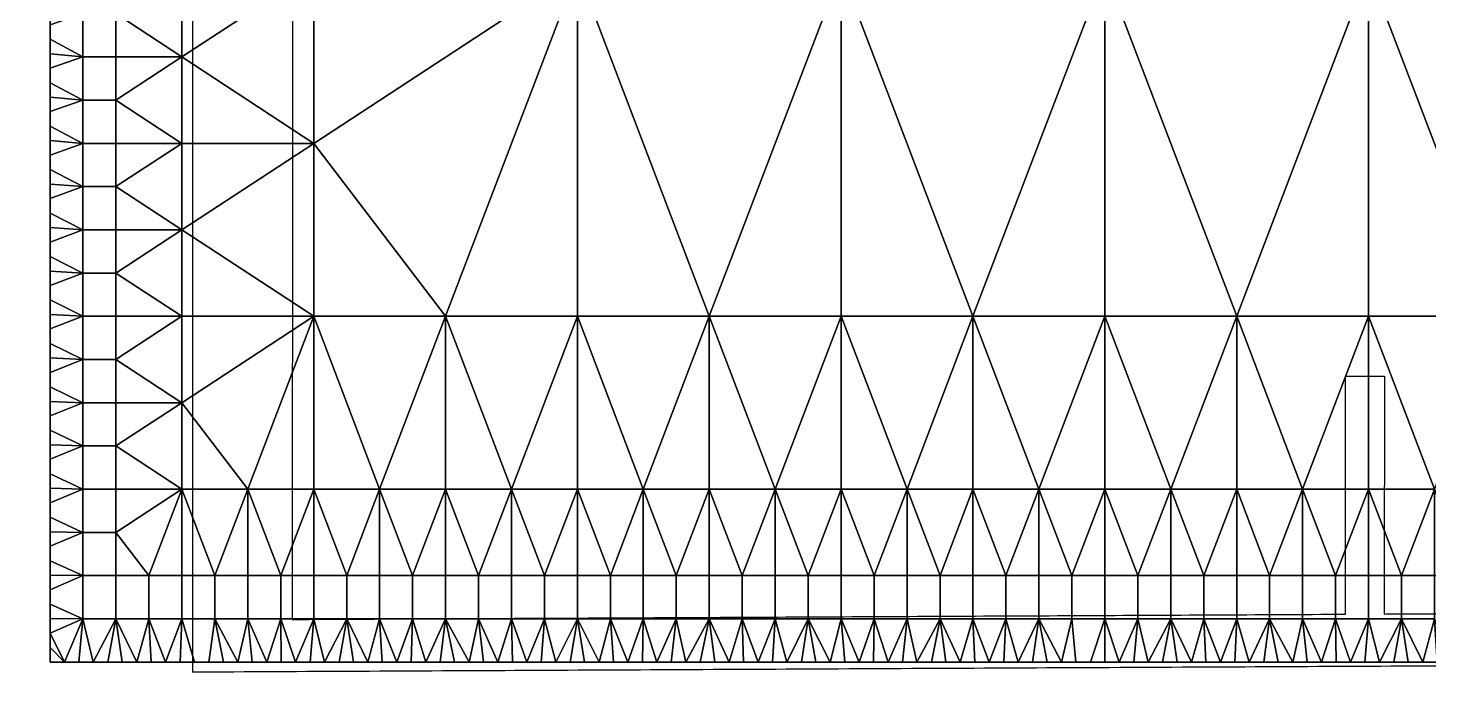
# Model space of a CAD drawing. Header units: inches. Extents: x -322 to 11, y -158 to 279.
# Drawn here: x -321.9 to -105.1, y -158.1 to -55.6 of the extents above; entities that cross this region are included whole.
import ezdxf

# ---------------------------------------------------------------- set-up
doc = ezdxf.new("R2010")
doc.units = ezdxf.units.IN
doc.header["$MEASUREMENT"] = 0
doc.layers.get('0').update_dxf_attribs({"true_color": 0x000000})

msp = doc.modelspace()

# ---------------------------------------------------------------- linework, layer by layer
msp.add_open_spline([(-318.46, -153.66), (-155.27, -153.66), (7.92, -153.66), (7.92, 60.25), (7.92, 274.15), (-155.27, 274.15), (-318.46, 274.15), (-318.46, 60.25), (-318.46, -153.66)], degree=2, knots=[0, 0, 0, 326.379532, 326.379532, 754.197065, 754.197065, 1080.576597, 1080.576597, 1508.394131, 1508.394131, 1508.394131])
at = {"color": 18, "linetype": 'Continuous', "true_color": 0x000000}
for points in [[(-296.36, 8.76), (-296.44, -155.17)], [(-280.91, 8.84), (-280.99, -147.06)], [(-118.04, -146.25), (-118.02, -109.46)], [(-118.02, -109.46), (-112.02, -109.43)], [(-112.02, -109.43), (-112.04, -146.22)], [(-280.99, -147.06), (-118.04, -146.25)], [(-112.04, -146.22), (-90.05, -146.11)], [(-296.46, -155.17), (-90.07, -154.15)]]:
    msp.add_open_spline(points, degree=1, dxfattribs=at)

# ---------------------------------------------------------------- meshes
mesh = msp.add_polyface()
corners = [(-12.48, -46.71), (-2.28, -40.02), (-12.48, -33.34), (-32.88, -46.71), (-32.88, -19.97), (-73.68, -46.71), (-32.88, -73.45), (-53.28, -100.19), (-32.88, -100.19), (-73.68, -100.19), (-12.48, -60.08), (-12.48, -73.45), (-2.28, -53.39), (-2.28, -66.76), (-12.48, -86.82), (-2.28, -80.13), (-12.48, -100.19), (-2.28, -93.5), (-12.48, -113.56), (-22.68, -126.92), (-63.48, -126.92), (-43.08, -126.92), (-114.47, -46.71), (-134.87, -100.19), (-114.47, -100.19), (-155.27, -46.71), (-94.08, -100.19), (-104.27, -126.92), (-83.88, -126.92), (-155.27, -100.19), (-145.07, -126.92), (-124.67, -126.92), (-12.48, -33.34, -0.5), (-12.48, -46.71, -0.5), (-32.88, -46.71, -0.5), (-32.88, -19.97, -0.5), (-73.68, -46.71, -0.5), (-32.88, -73.45, -0.5), (-32.88, -100.19, -0.5), (-53.28, -100.19, -0.5), (-73.68, -100.19, -0.5), (-12.48, -60.08, -0.5), (-12.48, -73.45, -0.5), (-12.48, -86.82, -0.5), (-12.48, -100.19, -0.5), (-22.68, -126.92, -0.5), (-32.88, -126.92, -0.5), (-12.48, -113.56, -0.5), (-63.48, -126.92, -0.5), (-73.68, -126.92, -0.5), (-43.08, -126.92, -0.5), (-53.28, -126.92, -0.5), (-114.47, -46.71, -0.5), (-114.47, -100.19, -0.5), (-134.87, -100.19, -0.5), (-155.27, -46.71, -0.5), (-94.08, -100.19, -0.5), (-104.27, -126.92, -0.5), (-114.47, -126.92, -0.5), (-83.88, -126.92, -0.5), (-94.08, -126.92, -0.5), (-155.27, -100.19, -0.5), (-145.07, -126.92, -0.5), (-124.67, -126.92, -0.5), (-134.87, -126.92, -0.5)]
mesh.append_faces([[corners[k] for k in face] for face in [(0, 1, 2, 2), (2, 3, 0, 0), (4, 5, 3, 3), (6, 7, 8, 8), (7, 5, 9, 9), (5, 6, 3, 3), (6, 5, 7, 7), (10, 6, 11, 11), (3, 10, 0, 0), (6, 10, 3, 3), (10, 12, 0, 0), (11, 13, 10, 10), (14, 15, 11, 11), (16, 17, 14, 14), (14, 8, 16, 16), (6, 14, 11, 11), (8, 14, 6, 6), (8, 18, 16, 16), (18, 8, 19, 19), (9, 20, 7, 7), (7, 21, 8, 8), (22, 23, 24, 24), (25, 23, 22, 22), (26, 22, 24, 24), (5, 26, 9, 9), (22, 26, 5, 5), (24, 27, 26, 26), (26, 28, 9, 9), (29, 30, 23, 23), (23, 31, 24, 24), (32, 33, 34, 34), (35, 34, 36, 36), (37, 38, 39, 39), (39, 40, 36, 36), (36, 34, 37, 37), (37, 39, 36, 36), (41, 42, 37, 37), (34, 33, 41, 41), (37, 34, 41, 41), (43, 44, 38, 38), (37, 42, 43, 43), (38, 37, 43, 43), (45, 46, 38, 38), (38, 44, 47, 47), (47, 45, 38, 38), (48, 49, 40, 40), (40, 39, 48, 48), (50, 51, 39, 39), (39, 38, 50, 50), (52, 53, 54, 54), (55, 52, 54, 54), (56, 53, 52, 52), (36, 40, 56, 56), (52, 36, 56, 56), (57, 58, 53, 53), (53, 56, 57, 57), (59, 60, 56, 56), (56, 40, 59, 59), (61, 54, 62, 62), (63, 64, 54, 54), (54, 53, 63, 63)]])
mesh = msp.add_polyface()
corners = [(-318.46, -84.23), (-318.46, -84.23, -0.5), (-318.46, -86.47, -0.5), (-318.46, -86.47), (-318.46, -81.99), (-318.46, -81.99, -0.5), (-318.46, -77.51), (-318.46, -77.51, -0.5), (-318.46, -79.75, -0.5), (-318.46, -79.75), (-318.46, -75.27), (-318.46, -75.27, -0.5), (-318.46, -70.79), (-318.46, -70.79, -0.5), (-318.46, -73.03, -0.5), (-318.46, -73.03), (-318.46, -68.55), (-318.46, -68.55, -0.5), (-318.46, -64.07), (-318.46, -64.07, -0.5), (-318.46, -66.31, -0.5), (-318.46, -66.31), (-318.46, -61.83), (-318.46, -61.83, -0.5), (-318.46, -57.35), (-318.46, -57.35, -0.5), (-318.46, -59.59, -0.5), (-318.46, -59.59), (-318.46, -55.11), (-318.46, -55.11, -0.5), (-318.46, -50.63), (-318.46, -50.63, -0.5), (-318.46, -52.87, -0.5), (-318.46, -52.87), (-318.46, -48.39), (-318.46, -48.39, -0.5), (-313.36, -46.71), (-313.36, -53.39), (-308.26, -53.39), (-308.26, -46.71), (-313.36, -60.08), (-308.26, -60.08), (-313.36, -66.76), (-308.26, -66.76), (-313.36, -73.45), (-308.26, -73.45), (-313.36, -80.13), (-308.26, -80.13), (-313.36, -86.82), (-308.26, -86.82), (-318.46, -75.27), (-318.46, -77.51), (-318.46, -61.83), (-318.46, -64.07), (-318.46, -68.55), (-318.46, -70.79), (-318.46, -81.99), (-318.46, -84.23), (-318.46, -48.39), (-318.46, -50.63), (-318.46, -88.71), (-318.46, -86.47), (-318.46, -79.75), (-318.46, -73.03), (-318.46, -66.31), (-318.46, -59.59), (-318.46, -55.11), (-318.46, -57.35), (-318.46, -52.87), (-313.36, -46.71, -0.5), (-308.26, -46.71, -0.5), (-308.26, -53.39, -0.5), (-313.36, -53.39, -0.5), (-308.26, -60.08, -0.5), (-313.36, -60.08, -0.5), (-308.26, -66.76, -0.5), (-313.36, -66.76, -0.5), (-313.36, -73.45, -0.5), (-313.36, -80.13, -0.5), (-318.46, -77.51, -0.5), (-318.46, -75.27, -0.5), (-318.46, -64.07, -0.5), (-318.46, -61.83, -0.5), (-318.46, -70.79, -0.5), (-318.46, -68.55, -0.5), (-313.36, -86.82, -0.5), (-318.46, -84.23, -0.5), (-318.46, -81.99, -0.5), (-318.46, -50.63, -0.5), (-318.46, -48.39, -0.5), (-318.46, -88.71, -0.5), (-318.46, -86.47, -0.5), (-318.46, -79.75, -0.5), (-318.46, -73.03, -0.5), (-318.46, -66.31, -0.5), (-318.46, -59.59, -0.5), (-318.46, -57.35, -0.5), (-318.46, -55.11, -0.5), (-318.46, -52.87, -0.5)]
mesh.append_faces([[corners[k] for k in face] for face in [(0, 1, 2, 3), (4, 5, 1, 0), (6, 7, 8, 9), (10, 11, 7, 6), (9, 8, 5, 4), (12, 13, 14, 15), (16, 17, 13, 12), (18, 19, 20, 21), (22, 23, 19, 18), (21, 20, 17, 16), (24, 25, 26, 27), (28, 29, 25, 24), (30, 31, 32, 33), (34, 35, 31, 30), (33, 32, 29, 28), (27, 26, 23, 22), (15, 14, 11, 10), (36, 37, 38, 39), (37, 40, 41, 38), (40, 42, 43, 41), (42, 44, 45, 43), (44, 46, 47, 45), (46, 48, 49, 47), (44, 50, 51, 46), (40, 52, 53, 42), (42, 54, 55, 44), (46, 56, 57, 48), (36, 58, 59, 37), (60, 48, 61, 61), (56, 46, 62, 62), (63, 44, 55, 55), (50, 44, 63, 63), (62, 46, 51, 51), (61, 48, 57, 57), (54, 42, 64, 64), (64, 42, 53, 53), (52, 40, 65, 65), (37, 66, 67, 40), (65, 40, 67, 67), (37, 68, 66, 66), (37, 59, 68, 68), (69, 70, 71, 72), (72, 71, 73, 74), (74, 73, 75, 76), (77, 78, 79, 80), (74, 76, 81, 82), (76, 77, 83, 84), (78, 85, 86, 87), (69, 72, 88, 89), (90, 91, 85, 85), (87, 92, 78, 78), (93, 83, 77, 77), (80, 93, 77, 77), (92, 79, 78, 78), (91, 86, 85, 85), (84, 94, 76, 76), (94, 81, 76, 76), (82, 95, 74, 74), (72, 74, 96, 97), (95, 96, 74, 74), (72, 97, 98, 98), (72, 98, 88, 88)]])
mesh = msp.add_polyface()
corners = [(-298.06, -60.08), (-308.26, -53.39), (-308.26, -60.08), (-298.06, -46.71), (-308.26, -66.76), (-298.06, -73.45), (-308.26, -73.45), (-277.66, -46.71), (-277.66, -73.45), (-298.06, -86.82), (-277.66, -100.19), (-298.06, -100.19), (-308.26, -80.13), (-308.26, -86.82), (-308.26, -93.5), (-308.26, -100.19), (-308.26, -106.87), (-298.06, -113.56), (-308.26, -113.56), (-308.26, -120.24), (-298.06, -126.92), (-308.26, -126.92), (-287.86, -126.92), (-298.06, -60.08, -0.5), (-308.26, -60.08, -0.5), (-308.26, -53.39, -0.5), (-298.06, -46.71, -0.5), (-308.26, -66.76, -0.5), (-298.06, -73.45, -0.5), (-308.26, -73.45, -0.5), (-313.36, -66.76, -0.5), (-313.36, -73.45, -0.5), (-277.66, -46.71, -0.5), (-277.66, -73.45, -0.5), (-298.06, -86.82, -0.5), (-277.66, -100.19, -0.5), (-298.06, -100.19, -0.5), (-308.26, -80.13, -0.5), (-313.36, -80.13, -0.5), (-308.26, -86.82, -0.5), (-313.36, -86.82, -0.5), (-308.26, -93.5, -0.5), (-308.26, -100.19, -0.5), (-313.36, -93.5, -0.5), (-313.36, -100.19, -0.5), (-308.26, -106.87, -0.5), (-313.36, -106.87, -0.5), (-308.26, -113.56, -0.5), (-313.36, -113.56, -0.5), (-298.06, -113.56, -0.5), (-308.26, -120.24, -0.5), (-298.06, -126.92, -0.5), (-308.26, -126.92, -0.5), (-313.36, -120.24, -0.5), (-313.36, -126.92, -0.5), (-287.86, -126.92, -0.5), (-308.26, -133.61, -0.5)]
mesh.append_faces([[corners[k] for k in face] for face in [(0, 1, 2, 2), (3, 1, 0, 0), (4, 0, 2, 2), (5, 4, 6, 6), (0, 4, 5, 5), (0, 7, 3, 3), (8, 0, 5, 5), (7, 0, 8, 8), (9, 8, 5, 5), (10, 9, 11, 11), (8, 9, 10, 10), (12, 5, 6, 6), (9, 12, 13, 13), (5, 12, 9, 9), (14, 9, 13, 13), (11, 14, 15, 15), (9, 14, 11, 11), (16, 11, 15, 15), (17, 16, 18, 18), (11, 16, 17, 17), (19, 17, 18, 18), (20, 19, 21, 21), (17, 19, 20, 20), (22, 17, 20, 20), (17, 10, 11, 11), (22, 10, 17, 17), (23, 24, 25, 25), (26, 23, 25, 25), (27, 24, 23, 23), (28, 29, 27, 27), (23, 28, 27, 27), (30, 27, 29, 31), (23, 26, 32, 32), (33, 28, 23, 23), (32, 33, 23, 23), (34, 28, 33, 33), (35, 36, 34, 34), (33, 35, 34, 34), (31, 29, 37, 38), (38, 37, 39, 40), (37, 29, 28, 28), (34, 39, 37, 37), (28, 34, 37, 37), (41, 39, 34, 34), (36, 42, 41, 41), (34, 36, 41, 41), (40, 39, 41, 43), (43, 41, 42, 44), (44, 42, 45, 46), (46, 45, 47, 48), (45, 42, 36, 36), (49, 47, 45, 45), (36, 49, 45, 45), (50, 47, 49, 49), (51, 52, 50, 50), (49, 51, 50, 50), (48, 47, 50, 53), (53, 50, 52, 54), (55, 51, 49, 49), (49, 36, 35, 35), (55, 49, 35, 35), (56, 52, 51, 51)]])
mesh = msp.add_polyface()
corners = [(-134.87, -100.19), (-155.27, -46.71), (-155.27, -100.19), (-145.07, -126.92), (-155.27, -126.92), (-216.47, -100.19), (-236.87, -46.71), (-236.87, -100.19), (-196.07, -46.71), (-196.07, -100.19), (-175.67, -100.19), (-185.87, -126.92), (-196.07, -126.92), (-175.67, -126.92), (-165.47, -126.92), (-226.67, -126.92), (-236.87, -126.92), (-216.47, -126.92), (-206.27, -126.92), (-257.27, -100.19), (-277.66, -73.45), (-277.66, -100.19), (-277.66, -46.71), (-267.46, -126.92), (-277.66, -126.92), (-257.27, -126.92), (-247.07, -126.92), (-287.86, -126.92), (-134.87, -100.19, -0.5), (-155.27, -100.19, -0.5), (-155.27, -46.71, -0.5), (-145.07, -126.92, -0.5), (-155.27, -126.92, -0.5), (-216.47, -100.19, -0.5), (-236.87, -100.19, -0.5), (-236.87, -46.71, -0.5), (-196.07, -46.71, -0.5), (-196.07, -100.19, -0.5), (-175.67, -100.19, -0.5), (-185.87, -126.92, -0.5), (-196.07, -126.92, -0.5), (-175.67, -126.92, -0.5), (-165.47, -126.92, -0.5), (-226.67, -126.92, -0.5), (-236.87, -126.92, -0.5), (-216.47, -126.92, -0.5), (-206.27, -126.92, -0.5), (-257.27, -100.19, -0.5), (-277.66, -100.19, -0.5), (-277.66, -73.45, -0.5), (-277.66, -46.71, -0.5), (-267.46, -126.92, -0.5), (-277.66, -126.92, -0.5), (-257.27, -126.92, -0.5), (-247.07, -126.92, -0.5), (-287.86, -126.92, -0.5)]
mesh.append_faces([[corners[k] for k in face] for face in [(0, 1, 2, 2), (3, 2, 4, 4), (5, 6, 7, 7), (8, 5, 9, 9), (6, 5, 8, 8), (10, 8, 9, 9), (1, 10, 2, 2), (8, 10, 1, 1), (11, 9, 12, 12), (10, 11, 13, 13), (9, 11, 10, 10), (14, 10, 13, 13), (2, 14, 4, 4), (10, 14, 2, 2), (15, 7, 16, 16), (5, 15, 17, 17), (7, 15, 5, 5), (18, 5, 17, 17), (9, 18, 12, 12), (5, 18, 9, 9), (19, 20, 21, 21), (20, 6, 22, 22), (6, 19, 7, 7), (19, 6, 20, 20), (23, 21, 24, 24), (19, 23, 25, 25), (21, 23, 19, 19), (26, 19, 25, 25), (7, 26, 16, 16), (19, 26, 7, 7), (21, 27, 24, 24), (28, 29, 30, 30), (31, 32, 29, 29), (33, 34, 35, 35), (36, 37, 33, 33), (35, 36, 33, 33), (38, 37, 36, 36), (30, 29, 38, 38), (36, 30, 38, 38), (39, 40, 37, 37), (38, 41, 39, 39), (37, 38, 39, 39), (42, 41, 38, 38), (29, 32, 42, 42), (38, 29, 42, 42), (43, 44, 34, 34), (33, 45, 43, 43), (34, 33, 43, 43), (46, 45, 33, 33), (37, 40, 46, 46), (33, 37, 46, 46), (47, 48, 49, 49), (49, 50, 35, 35), (35, 34, 47, 47), (47, 49, 35, 35), (51, 52, 48, 48), (47, 53, 51, 51), (48, 47, 51, 51), (54, 53, 47, 47), (34, 44, 54, 54), (47, 34, 54, 54), (48, 52, 55, 55)]])
mesh = msp.add_polyface()
corners = [(-318.46, -124.54), (-318.46, -124.54, -0.5), (-318.46, -126.78, -0.5), (-318.46, -126.78), (-318.46, -122.3), (-318.46, -122.3, -0.5), (-318.46, -117.82), (-318.46, -117.82, -0.5), (-318.46, -120.06, -0.5), (-318.46, -120.06), (-318.46, -115.59), (-318.46, -115.59, -0.5), (-318.46, -111.11), (-318.46, -111.11, -0.5), (-318.46, -113.35, -0.5), (-318.46, -113.35), (-318.46, -108.87), (-318.46, -108.87, -0.5), (-318.46, -104.39), (-318.46, -104.39, -0.5), (-318.46, -106.63, -0.5), (-318.46, -106.63), (-318.46, -102.15), (-318.46, -102.15, -0.5), (-318.46, -129.02, -0.5), (-318.46, -129.02), (-318.46, -97.67), (-318.46, -97.67, -0.5), (-318.46, -99.91, -0.5), (-318.46, -99.91), (-318.46, -95.43), (-318.46, -95.43, -0.5), (-318.46, -90.95), (-318.46, -90.95, -0.5), (-318.46, -93.19, -0.5), (-318.46, -93.19), (-318.46, -88.71), (-318.46, -88.71, -0.5), (-318.46, -86.47), (-318.46, -86.47, -0.5), (-313.36, -86.82), (-313.36, -93.5), (-308.26, -93.5), (-308.26, -86.82), (-313.36, -100.19), (-308.26, -100.19), (-313.36, -106.87), (-308.26, -106.87), (-313.36, -113.56), (-308.26, -113.56), (-313.36, -120.24), (-308.26, -120.24), (-313.36, -126.92), (-308.26, -126.92), (-318.46, -115.59), (-318.46, -117.82), (-318.46, -122.3), (-318.46, -124.54), (-318.46, -102.15), (-318.46, -104.39), (-318.46, -88.71), (-318.46, -90.95), (-318.46, -95.43), (-318.46, -97.67), (-318.46, -108.87), (-318.46, -111.11), (-318.46, -126.78), (-318.46, -129.02), (-318.46, -120.06), (-318.46, -113.35), (-318.46, -106.63), (-318.46, -99.91), (-318.46, -93.19), (-313.36, -113.56, -0.5), (-313.36, -120.24, -0.5), (-318.46, -117.82, -0.5), (-318.46, -115.59, -0.5), (-313.36, -126.92, -0.5), (-318.46, -124.54, -0.5), (-318.46, -122.3, -0.5), (-313.36, -100.19, -0.5), (-313.36, -106.87, -0.5), (-318.46, -104.39, -0.5), (-318.46, -102.15, -0.5), (-313.36, -86.82, -0.5), (-313.36, -93.5, -0.5), (-318.46, -90.95, -0.5), (-318.46, -88.71, -0.5), (-318.46, -97.67, -0.5), (-318.46, -95.43, -0.5), (-318.46, -111.11, -0.5), (-318.46, -108.87, -0.5), (-318.46, -129.02, -0.5), (-318.46, -126.78, -0.5), (-318.46, -120.06, -0.5), (-318.46, -113.35, -0.5), (-318.46, -106.63, -0.5), (-318.46, -99.91, -0.5), (-318.46, -93.19, -0.5)]
mesh.append_faces([[corners[k] for k in face] for face in [(0, 1, 2, 3), (4, 5, 1, 0), (6, 7, 8, 9), (10, 11, 7, 6), (9, 8, 5, 4), (12, 13, 14, 15), (16, 17, 13, 12), (18, 19, 20, 21), (22, 23, 19, 18), (21, 20, 17, 16), (15, 14, 11, 10), (3, 2, 24, 25), (26, 27, 28, 29), (30, 31, 27, 26), (32, 33, 34, 35), (36, 37, 33, 32), (35, 34, 31, 30), (38, 39, 37, 36), (29, 28, 23, 22), (40, 41, 42, 43), (41, 44, 45, 42), (44, 46, 47, 45), (46, 48, 49, 47), (48, 50, 51, 49), (50, 52, 53, 51), (48, 54, 55, 50), (50, 56, 57, 52), (44, 58, 59, 46), (40, 60, 61, 41), (41, 62, 63, 44), (46, 64, 65, 48), (52, 66, 67, 67), (68, 56, 50, 50), (68, 50, 55, 55), (57, 66, 52, 52), (69, 54, 48, 48), (65, 69, 48, 48), (70, 64, 46, 46), (59, 70, 46, 46), (58, 44, 71, 71), (71, 44, 63, 63), (72, 41, 61, 61), (62, 41, 72, 72), (73, 74, 75, 76), (74, 77, 78, 79), (80, 81, 82, 83), (84, 85, 86, 87), (85, 80, 88, 89), (81, 73, 90, 91), (77, 92, 93, 93), (94, 74, 79, 79), (94, 75, 74, 74), (78, 77, 93, 93), (95, 73, 76, 76), (90, 73, 95, 95), (96, 81, 91, 91), (82, 81, 96, 96), (83, 97, 80, 80), (97, 88, 80, 80), (98, 86, 85, 85), (89, 98, 85, 85)]])
mesh = msp.add_polyface()
corners = [(-128.45, -153.66), (-128.45, -153.66, -0.5), (-126.21, -153.66, -0.5), (-126.21, -153.66), (-130.68, -153.66), (-130.68, -153.66, -0.5), (-123.98, -153.66, -0.5), (-123.98, -153.66), (-135.15, -153.66), (-135.15, -153.66, -0.5), (-132.92, -153.66, -0.5), (-132.92, -153.66), (-139.62, -153.66), (-139.62, -153.66, -0.5), (-137.39, -153.66, -0.5), (-137.39, -153.66), (-141.86, -153.66), (-141.86, -153.66, -0.5), (-146.33, -153.66), (-146.33, -153.66, -0.5), (-144.09, -153.66, -0.5), (-144.09, -153.66), (-134.87, -100.19), (-145.07, -126.92), (-134.87, -126.92), (-124.67, -126.92), (-129.77, -140.29), (-134.87, -140.29), (-124.67, -140.29), (-134.87, -146.98), (-129.77, -146.98), (-124.67, -146.98), (-139.97, -140.29), (-145.07, -140.29), (-145.07, -146.98), (-139.97, -146.98), (-128.45, -153.66), (-126.21, -153.66), (-130.68, -153.66), (-132.92, -153.66), (-135.15, -153.66), (-137.39, -153.66), (-139.62, -153.66), (-141.86, -153.66), (-146.33, -153.66), (-144.09, -153.66), (-123.98, -153.66), (-134.87, -100.19, -0.5), (-134.87, -126.92, -0.5), (-145.07, -126.92, -0.5), (-129.77, -140.29, -0.5), (-134.87, -140.29, -0.5), (-124.67, -126.92, -0.5), (-124.67, -140.29, -0.5), (-129.77, -146.98, -0.5), (-134.87, -146.98, -0.5), (-124.67, -146.98, -0.5), (-139.97, -140.29, -0.5), (-145.07, -140.29, -0.5), (-139.97, -146.98, -0.5), (-145.07, -146.98, -0.5), (-128.45, -153.66, -0.5), (-126.21, -153.66, -0.5), (-130.68, -153.66, -0.5), (-132.92, -153.66, -0.5), (-135.15, -153.66, -0.5), (-137.39, -153.66, -0.5), (-139.62, -153.66, -0.5), (-141.86, -153.66, -0.5), (-146.33, -153.66, -0.5), (-144.09, -153.66, -0.5), (-123.98, -153.66, -0.5)]
mesh.append_faces([[corners[k] for k in face] for face in [(0, 1, 2, 3), (4, 5, 1, 0), (3, 2, 6, 7), (8, 9, 10, 11), (12, 13, 14, 15), (16, 17, 13, 12), (15, 14, 9, 8), (18, 19, 20, 21), (21, 20, 17, 16), (11, 10, 5, 4), (22, 23, 24, 24), (25, 22, 24, 24), (26, 24, 27, 27), (25, 26, 28, 28), (24, 26, 25, 25), (27, 29, 30, 26), (26, 30, 31, 28), (32, 23, 33, 33), (24, 32, 27, 27), (23, 32, 24, 24), (33, 34, 35, 32), (32, 35, 29, 27), (36, 37, 30, 30), (38, 30, 39, 39), (30, 38, 36, 36), (40, 39, 29, 29), (40, 29, 41, 41), (42, 41, 35, 35), (43, 42, 35, 35), (44, 45, 34, 34), (45, 43, 34, 34), (39, 30, 29, 29), (30, 37, 31, 31), (43, 35, 34, 34), (35, 41, 29, 29), (37, 46, 31, 31), (47, 48, 49, 49), (50, 51, 48, 48), (52, 53, 50, 50), (48, 52, 50, 50), (51, 50, 54, 55), (50, 53, 56, 54), (57, 58, 49, 49), (48, 51, 57, 57), (49, 48, 57, 57), (58, 57, 59, 60), (57, 51, 55, 59), (61, 54, 62, 62), (63, 64, 54, 54), (54, 61, 63, 63), (65, 55, 64, 64), (65, 66, 55, 55), (67, 59, 66, 66), (68, 59, 67, 67), (69, 60, 70, 70), (70, 60, 68, 68), (64, 55, 54, 54), (54, 56, 62, 62), (68, 60, 59, 59), (59, 55, 66, 66), (62, 56, 71, 71)]])
mesh = msp.add_polyface()
corners = [(-106.09, -153.66), (-108.33, -153.66), (-108.33, -153.66, -0.5), (-106.09, -153.66, -0.5), (-110.56, -153.66), (-110.56, -153.66, -0.5), (-103.86, -153.66), (-103.86, -153.66, -0.5), (-115.03, -153.66), (-115.03, -153.66, -0.5), (-112.8, -153.66, -0.5), (-112.8, -153.66), (-117.27, -153.66), (-119.5, -153.66), (-119.5, -153.66, -0.5), (-117.27, -153.66, -0.5), (-123.98, -153.66), (-123.98, -153.66, -0.5), (-121.74, -153.66, -0.5), (-121.74, -153.66), (-104.27, -126.92), (-114.47, -100.19), (-114.47, -126.92), (-109.37, -140.29), (-114.47, -140.29), (-104.27, -140.29), (-99.18, -140.29), (-114.47, -146.98), (-109.37, -146.98), (-104.27, -146.98), (-124.67, -126.92), (-119.57, -140.29), (-124.67, -140.29), (-124.67, -146.98), (-119.57, -146.98), (-106.09, -153.66), (-103.86, -153.66), (-101.62, -153.66), (-110.56, -153.66), (-108.33, -153.66), (-115.03, -153.66), (-112.8, -153.66), (-119.5, -153.66), (-117.27, -153.66), (-123.98, -153.66), (-121.74, -153.66), (-109.37, -140.29, -0.5), (-114.47, -140.29, -0.5), (-114.47, -126.92, -0.5), (-104.27, -126.92, -0.5), (-104.27, -140.29, -0.5), (-99.18, -140.29, -0.5), (-109.37, -146.98, -0.5), (-114.47, -146.98, -0.5), (-104.27, -146.98, -0.5), (-114.47, -100.19, -0.5), (-124.67, -126.92, -0.5), (-119.57, -140.29, -0.5), (-124.67, -140.29, -0.5), (-119.57, -146.98, -0.5), (-124.67, -146.98, -0.5), (-103.86, -153.66, -0.5), (-106.09, -153.66, -0.5), (-101.62, -153.66, -0.5), (-108.33, -153.66, -0.5), (-110.56, -153.66, -0.5), (-112.8, -153.66, -0.5), (-115.03, -153.66, -0.5), (-117.27, -153.66, -0.5), (-119.5, -153.66, -0.5), (-121.74, -153.66, -0.5), (-123.98, -153.66, -0.5)]
mesh.append_faces([[corners[k] for k in face] for face in [(0, 1, 2, 3), (4, 5, 2, 1), (6, 0, 3, 7), (8, 9, 10, 11), (12, 13, 14, 15), (8, 12, 15, 9), (16, 17, 18, 19), (19, 18, 14, 13), (11, 10, 5, 4), (20, 21, 22, 22), (23, 22, 24, 24), (20, 23, 25, 25), (22, 23, 20, 20), (26, 20, 25, 25), (24, 27, 28, 23), (23, 28, 29, 25), (21, 30, 22, 22), (31, 30, 32, 32), (22, 31, 24, 24), (30, 31, 22, 22), (32, 33, 34, 31), (31, 34, 27, 24), (29, 35, 36, 36), (29, 36, 37, 37), (28, 38, 39, 39), (27, 40, 41, 41), (28, 41, 38, 38), (34, 42, 43, 43), (33, 44, 45, 45), (34, 45, 42, 42), (27, 43, 40, 40), (28, 39, 35, 35), (27, 41, 28, 28), (29, 28, 35, 35), (33, 45, 34, 34), (27, 34, 43, 43), (46, 47, 48, 48), (49, 50, 46, 46), (48, 49, 46, 46), (51, 50, 49, 49), (47, 46, 52, 53), (46, 50, 54, 52), (55, 48, 56, 56), (57, 58, 56, 56), (48, 47, 57, 57), (56, 48, 57, 57), (58, 57, 59, 60), (57, 47, 53, 59), (54, 61, 62, 62), (54, 63, 61, 61), (52, 64, 65, 65), (53, 66, 67, 67), (52, 65, 66, 66), (59, 68, 69, 69), (60, 70, 71, 71), (59, 69, 70, 70), (53, 67, 68, 68), (52, 62, 64, 64), (53, 52, 66, 66), (54, 62, 52, 52), (60, 59, 70, 70), (53, 68, 59, 59)]])
mesh = msp.add_polyface()
corners = [(-318.46, -151.42), (-318.46, -151.42, -0.5), (-318.46, -153.66, -0.5), (-318.46, -153.66), (-318.46, -149.18), (-318.46, -149.18, -0.5), (-318.46, -146.94), (-318.46, -144.7), (-318.46, -144.7, -0.5), (-318.46, -146.94, -0.5), (-318.46, -142.46), (-318.46, -142.46, -0.5), (-318.46, -137.98), (-318.46, -137.98, -0.5), (-318.46, -140.22, -0.5), (-318.46, -140.22), (-318.46, -135.74), (-318.46, -135.74, -0.5), (-318.46, -131.26), (-318.46, -131.26, -0.5), (-318.46, -133.5, -0.5), (-318.46, -133.5), (-318.46, -129.02), (-318.46, -129.02, -0.5), (-307.28, -153.66), (-309.52, -153.66), (-309.52, -153.66, -0.5), (-307.28, -153.66, -0.5), (-311.76, -153.66), (-313.99, -153.66), (-313.99, -153.66, -0.5), (-311.76, -153.66, -0.5), (-316.23, -153.66), (-316.23, -153.66, -0.5), (-318.46, -153.66, -0.5), (-318.46, -153.66), (-313.36, -126.92), (-313.36, -133.61), (-308.26, -133.61), (-308.26, -126.92), (-313.36, -140.29), (-308.26, -140.29), (-303.16, -140.29), (-313.36, -146.98), (-308.26, -146.98), (-305.05, -153.66), (-307.28, -153.66), (-309.52, -153.66), (-311.76, -153.66), (-318.46, -142.46), (-318.46, -144.7), (-318.46, -129.02), (-318.46, -131.26), (-318.46, -135.74), (-318.46, -137.98), (-313.99, -153.66), (-318.46, -149.18), (-316.23, -153.66), (-318.46, -151.42), (-318.46, -153.66), (-318.46, -146.94), (-318.46, -140.22), (-318.46, -133.5), (-313.36, -126.92, -0.5), (-308.26, -126.92, -0.5), (-308.26, -133.61, -0.5), (-313.36, -133.61, -0.5), (-308.26, -140.29, -0.5), (-313.36, -140.29, -0.5), (-303.16, -140.29, -0.5), (-308.26, -146.98, -0.5), (-313.36, -146.98, -0.5), (-305.05, -153.66, -0.5), (-307.28, -153.66, -0.5), (-303.16, -146.98, -0.5), (-309.52, -153.66, -0.5), (-311.76, -153.66, -0.5), (-318.46, -144.7, -0.5), (-318.46, -142.46, -0.5), (-318.46, -131.26, -0.5), (-318.46, -129.02, -0.5), (-318.46, -137.98, -0.5), (-318.46, -135.74, -0.5), (-313.99, -153.66, -0.5), (-316.23, -153.66, -0.5), (-318.46, -149.18, -0.5), (-318.46, -151.42, -0.5), (-318.46, -153.66, -0.5), (-318.46, -146.94, -0.5), (-318.46, -140.22, -0.5), (-318.46, -133.5, -0.5)]
mesh.append_faces([[corners[k] for k in face] for face in [(0, 1, 2, 3), (4, 5, 1, 0), (6, 7, 8, 9), (7, 10, 11, 8), (6, 9, 5, 4), (12, 13, 14, 15), (16, 17, 13, 12), (18, 19, 20, 21), (22, 23, 19, 18), (21, 20, 17, 16), (15, 14, 11, 10), (24, 25, 26, 27), (28, 29, 30, 31), (29, 32, 33, 30), (25, 28, 31, 26), (34, 33, 32, 35), (36, 37, 38, 39), (37, 40, 41, 38), (42, 38, 41, 41), (40, 43, 44, 41), (45, 44, 46, 46), (47, 46, 44, 44), (48, 47, 44, 44), (48, 44, 43, 43), (40, 49, 50, 43), (36, 51, 52, 37), (37, 53, 54, 40), (43, 55, 48, 48), (43, 56, 57, 57), (58, 59, 57, 57), (57, 56, 58, 58), (60, 43, 50, 50), (56, 43, 60, 60), (49, 40, 61, 61), (61, 40, 54, 54), (53, 37, 62, 62), (62, 37, 52, 52), (55, 43, 57, 57), (63, 64, 65, 66), (66, 65, 67, 68), (69, 67, 65, 65), (68, 67, 70, 71), (72, 73, 70, 70), (74, 72, 70, 70), (75, 70, 73, 73), (76, 70, 75, 75), (76, 71, 70, 70), (68, 71, 77, 78), (63, 66, 79, 80), (66, 68, 81, 82), (71, 76, 83, 83), (71, 84, 85, 85), (86, 84, 87, 87), (84, 86, 85, 85), (88, 77, 71, 71), (85, 88, 71, 71), (78, 89, 68, 68), (89, 81, 68, 68), (82, 90, 66, 66), (90, 79, 66, 66), (83, 84, 71, 71)]])
mesh = msp.add_polyface()
corners = [(-287.16, -153.66), (-287.16, -153.66, -0.5), (-284.93, -153.66, -0.5), (-284.93, -153.66), (-289.4, -153.66), (-291.64, -153.66), (-291.64, -153.66, -0.5), (-289.4, -153.66, -0.5), (-293.87, -153.66), (-293.87, -153.66, -0.5), (-282.69, -153.66), (-282.69, -153.66, -0.5), (-296.11, -153.66), (-298.34, -153.66), (-298.34, -153.66, -0.5), (-296.11, -153.66, -0.5), (-300.58, -153.66), (-302.81, -153.66), (-302.81, -153.66, -0.5), (-300.58, -153.66, -0.5), (-305.05, -153.66), (-305.05, -153.66, -0.5), (-307.28, -153.66), (-307.28, -153.66, -0.5), (-292.96, -140.29), (-298.06, -126.92), (-298.06, -140.29), (-287.86, -126.92), (-287.86, -140.29), (-282.76, -140.29), (-287.86, -146.98), (-282.76, -146.98), (-298.06, -146.98), (-292.96, -146.98), (-308.26, -133.61), (-308.26, -126.92), (-303.16, -140.29), (-308.26, -140.29), (-308.26, -146.98), (-303.16, -146.98), (-284.93, -153.66), (-282.69, -153.66), (-287.16, -153.66), (-289.4, -153.66), (-291.64, -153.66), (-293.87, -153.66), (-296.11, -153.66), (-300.58, -153.66), (-298.34, -153.66), (-302.81, -153.66), (-305.05, -153.66), (-292.96, -140.29, -0.5), (-298.06, -140.29, -0.5), (-298.06, -126.92, -0.5), (-287.86, -126.92, -0.5), (-287.86, -140.29, -0.5), (-282.76, -140.29, -0.5), (-277.66, -126.92, -0.5), (-282.76, -146.98, -0.5), (-287.86, -146.98, -0.5), (-292.96, -146.98, -0.5), (-298.06, -146.98, -0.5), (-303.16, -140.29, -0.5), (-308.26, -133.61, -0.5), (-308.26, -140.29, -0.5), (-303.16, -146.98, -0.5), (-308.26, -146.98, -0.5), (-284.93, -153.66, -0.5), (-282.69, -153.66, -0.5), (-287.16, -153.66, -0.5), (-289.4, -153.66, -0.5), (-291.64, -153.66, -0.5), (-293.87, -153.66, -0.5), (-296.11, -153.66, -0.5), (-300.58, -153.66, -0.5), (-298.34, -153.66, -0.5), (-302.81, -153.66, -0.5), (-305.05, -153.66, -0.5)]
mesh.append_faces([[corners[k] for k in face] for face in [(0, 1, 2, 3), (4, 5, 6, 7), (5, 8, 9, 6), (0, 4, 7, 1), (10, 3, 2, 11), (12, 13, 14, 15), (16, 17, 18, 19), (17, 20, 21, 18), (13, 16, 19, 14), (20, 22, 23, 21), (8, 12, 15, 9), (24, 25, 26, 26), (27, 24, 28, 28), (25, 24, 27, 27), (29, 27, 28, 28), (28, 30, 31, 29), (26, 32, 33, 24), (24, 33, 30, 28), (34, 25, 35, 35), (25, 36, 26, 26), (36, 25, 34, 34), (37, 38, 39, 36), (36, 39, 32, 26), (40, 41, 31, 31), (30, 42, 40, 40), (40, 31, 30, 30), (30, 43, 42, 42), (33, 44, 43, 43), (33, 45, 44, 44), (32, 46, 45, 33), (47, 48, 32, 32), (46, 32, 48, 48), (39, 49, 47, 47), (39, 50, 49, 49), (39, 38, 50, 50), (32, 39, 47, 47), (43, 30, 33, 33), (51, 52, 53, 53), (54, 55, 51, 51), (53, 54, 51, 51), (56, 55, 54, 54), (54, 57, 56, 56), (55, 56, 58, 59), (52, 51, 60, 61), (51, 55, 59, 60), (53, 52, 62, 62), (62, 63, 53, 53), (64, 62, 65, 66), (62, 52, 61, 65), (67, 58, 68, 68), (59, 67, 69, 69), (67, 59, 58, 58), (59, 69, 70, 70), (60, 70, 71, 71), (60, 71, 72, 72), (61, 60, 72, 73), (74, 61, 75, 75), (73, 75, 61, 61), (65, 74, 76, 76), (65, 76, 77, 77), (61, 74, 65, 65), (70, 60, 59, 59)]])
mesh = msp.add_polyface()
corners = [(-260.34, -153.66), (-262.57, -153.66), (-262.57, -153.66, -0.5), (-260.34, -153.66, -0.5), (-264.81, -153.66), (-267.05, -153.66), (-267.05, -153.66, -0.5), (-264.81, -153.66, -0.5), (-269.28, -153.66), (-271.52, -153.66), (-271.52, -153.66, -0.5), (-269.28, -153.66, -0.5), (-273.75, -153.66), (-273.75, -153.66, -0.5), (-275.99, -153.66), (-278.22, -153.66), (-278.22, -153.66, -0.5), (-275.99, -153.66, -0.5), (-280.46, -153.66), (-282.69, -153.66), (-282.69, -153.66, -0.5), (-280.46, -153.66, -0.5), (-272.56, -140.29), (-277.66, -126.92), (-277.66, -140.29), (-267.46, -126.92), (-267.46, -140.29), (-262.37, -140.29), (-257.27, -126.92), (-267.46, -146.98), (-262.37, -146.98), (-277.66, -146.98), (-272.56, -146.98), (-282.76, -140.29), (-287.86, -126.92), (-282.76, -146.98), (-262.57, -153.66), (-260.34, -153.66), (-267.05, -153.66), (-264.81, -153.66), (-271.52, -153.66), (-269.28, -153.66), (-275.99, -153.66), (-273.75, -153.66), (-280.46, -153.66), (-278.22, -153.66), (-282.69, -153.66), (-257.27, -146.98), (-272.56, -140.29, -0.5), (-277.66, -140.29, -0.5), (-277.66, -126.92, -0.5), (-267.46, -126.92, -0.5), (-267.46, -140.29, -0.5), (-262.37, -140.29, -0.5), (-257.27, -126.92, -0.5), (-262.37, -146.98, -0.5), (-267.46, -146.98, -0.5), (-272.56, -146.98, -0.5), (-277.66, -146.98, -0.5), (-282.76, -140.29, -0.5), (-282.76, -146.98, -0.5), (-260.34, -153.66, -0.5), (-262.57, -153.66, -0.5), (-264.81, -153.66, -0.5), (-267.05, -153.66, -0.5), (-269.28, -153.66, -0.5), (-271.52, -153.66, -0.5), (-273.75, -153.66, -0.5), (-275.99, -153.66, -0.5), (-278.22, -153.66, -0.5), (-280.46, -153.66, -0.5), (-282.69, -153.66, -0.5), (-257.27, -146.98, -0.5)]
mesh.append_faces([[corners[k] for k in face] for face in [(0, 1, 2, 3), (4, 5, 6, 7), (8, 9, 10, 11), (9, 12, 13, 10), (5, 8, 11, 6), (1, 4, 7, 2), (14, 15, 16, 17), (18, 19, 20, 21), (15, 18, 21, 16), (14, 17, 13, 12), (22, 23, 24, 24), (25, 22, 26, 26), (23, 22, 25, 25), (27, 25, 26, 26), (25, 27, 28, 28), (26, 29, 30, 27), (24, 31, 32, 22), (22, 32, 29, 26), (23, 33, 24, 24), (34, 33, 23, 23), (33, 35, 31, 24), (30, 36, 37, 37), (29, 38, 39, 39), (32, 40, 41, 41), (29, 41, 38, 38), (32, 42, 43, 43), (31, 44, 45, 45), (31, 45, 42, 42), (32, 43, 40, 40), (30, 39, 36, 36), (46, 44, 35, 35), (29, 39, 30, 30), (47, 30, 37, 37), (31, 42, 32, 32), (31, 35, 44, 44), (29, 32, 41, 41), (48, 49, 50, 50), (51, 52, 48, 48), (50, 51, 48, 48), (53, 52, 51, 51), (51, 54, 53, 53), (52, 53, 55, 56), (49, 48, 57, 58), (48, 52, 56, 57), (50, 49, 59, 59), (59, 49, 58, 60), (55, 61, 62, 62), (56, 63, 64, 64), (57, 65, 66, 66), (56, 64, 65, 65), (57, 67, 68, 68), (58, 69, 70, 70), (58, 68, 69, 69), (57, 66, 67, 67), (55, 62, 63, 63), (71, 60, 70, 70), (56, 55, 63, 63), (72, 61, 55, 55), (58, 57, 68, 68), (58, 70, 60, 60), (56, 65, 57, 57)]])
mesh = msp.add_polyface()
corners = [(-240.22, -153.66), (-242.46, -153.66), (-242.46, -153.66, -0.5), (-240.22, -153.66, -0.5), (-237.98, -153.66), (-237.98, -153.66, -0.5), (-244.69, -153.66), (-246.93, -153.66), (-246.93, -153.66, -0.5), (-244.69, -153.66, -0.5), (-249.16, -153.66), (-251.4, -153.66), (-251.4, -153.66, -0.5), (-249.16, -153.66, -0.5), (-253.63, -153.66), (-253.63, -153.66, -0.5), (-258.1, -153.66), (-258.1, -153.66, -0.5), (-255.87, -153.66, -0.5), (-255.87, -153.66), (-260.34, -153.66), (-260.34, -153.66, -0.5), (-252.17, -140.29), (-257.27, -126.92), (-257.27, -140.29), (-247.07, -126.92), (-247.07, -140.29), (-241.97, -140.29), (-236.87, -126.92), (-236.87, -140.29), (-247.07, -146.98), (-241.97, -146.98), (-236.87, -146.98), (-257.27, -146.98), (-252.17, -146.98), (-262.37, -140.29), (-262.37, -146.98), (-242.46, -153.66), (-240.22, -153.66), (-246.93, -153.66), (-244.69, -153.66), (-237.98, -153.66), (-251.4, -153.66), (-249.16, -153.66), (-253.63, -153.66), (-258.1, -153.66), (-255.87, -153.66), (-260.34, -153.66), (-252.17, -140.29, -0.5), (-257.27, -140.29, -0.5), (-257.27, -126.92, -0.5), (-247.07, -126.92, -0.5), (-247.07, -140.29, -0.5), (-241.97, -140.29, -0.5), (-236.87, -126.92, -0.5), (-236.87, -140.29, -0.5), (-241.97, -146.98, -0.5), (-247.07, -146.98, -0.5), (-236.87, -146.98, -0.5), (-252.17, -146.98, -0.5), (-257.27, -146.98, -0.5), (-262.37, -140.29, -0.5), (-262.37, -146.98, -0.5), (-240.22, -153.66, -0.5), (-242.46, -153.66, -0.5), (-244.69, -153.66, -0.5), (-246.93, -153.66, -0.5), (-237.98, -153.66, -0.5), (-249.16, -153.66, -0.5), (-251.4, -153.66, -0.5), (-253.63, -153.66, -0.5), (-255.87, -153.66, -0.5), (-258.1, -153.66, -0.5), (-260.34, -153.66, -0.5)]
mesh.append_faces([[corners[k] for k in face] for face in [(0, 1, 2, 3), (4, 0, 3, 5), (6, 7, 8, 9), (10, 11, 12, 13), (14, 15, 12, 11), (7, 10, 13, 8), (1, 6, 9, 2), (16, 17, 18, 19), (16, 20, 21, 17), (19, 18, 15, 14), (22, 23, 24, 24), (25, 22, 26, 26), (23, 22, 25, 25), (27, 25, 26, 26), (28, 27, 29, 29), (25, 27, 28, 28), (26, 30, 31, 27), (27, 31, 32, 29), (24, 33, 34, 22), (22, 34, 30, 26), (23, 35, 24, 24), (35, 36, 33, 24), (31, 37, 38, 38), (30, 39, 40, 40), (31, 40, 37, 37), (32, 38, 41, 41), (34, 42, 43, 43), (34, 44, 42, 42), (33, 45, 46, 46), (33, 47, 45, 45), (33, 46, 44, 44), (30, 43, 39, 39), (30, 40, 31, 31), (32, 31, 38, 38), (33, 44, 34, 34), (30, 34, 43, 43), (48, 49, 50, 50), (51, 52, 48, 48), (50, 51, 48, 48), (53, 52, 51, 51), (54, 55, 53, 53), (51, 54, 53, 53), (52, 53, 56, 57), (53, 55, 58, 56), (49, 48, 59, 60), (48, 52, 57, 59), (50, 49, 61, 61), (61, 49, 60, 62), (56, 63, 64, 64), (57, 65, 66, 66), (56, 64, 65, 65), (58, 67, 63, 63), (59, 68, 69, 69), (59, 69, 70, 70), (60, 71, 72, 72), (60, 72, 73, 73), (60, 70, 71, 71), (57, 66, 68, 68), (57, 56, 65, 65), (58, 63, 56, 56), (60, 59, 70, 70), (57, 68, 59, 59)]])
mesh = msp.add_polyface()
corners = [(-215.63, -153.66), (-217.87, -153.66), (-217.87, -153.66, -0.5), (-215.63, -153.66, -0.5), (-222.34, -153.66), (-222.34, -153.66, -0.5), (-220.1, -153.66, -0.5), (-220.1, -153.66), (-224.57, -153.66), (-226.81, -153.66), (-226.81, -153.66, -0.5), (-224.57, -153.66, -0.5), (-229.04, -153.66), (-231.28, -153.66), (-231.28, -153.66, -0.5), (-229.04, -153.66, -0.5), (-233.51, -153.66), (-233.51, -153.66, -0.5), (-235.75, -153.66), (-237.98, -153.66), (-237.98, -153.66, -0.5), (-235.75, -153.66, -0.5), (-211.37, -140.29), (-216.47, -126.92), (-216.47, -140.29), (-231.77, -140.29), (-236.87, -126.92), (-236.87, -140.29), (-226.67, -126.92), (-226.67, -140.29), (-221.57, -140.29), (-226.67, -146.98), (-221.57, -146.98), (-216.47, -146.98), (-236.87, -146.98), (-231.77, -146.98), (-220.1, -153.66), (-217.87, -153.66), (-222.34, -153.66), (-226.81, -153.66), (-224.57, -153.66), (-231.28, -153.66), (-229.04, -153.66), (-235.75, -153.66), (-233.51, -153.66), (-237.98, -153.66), (-215.63, -153.66), (-211.37, -140.29, -0.5), (-216.47, -140.29, -0.5), (-216.47, -126.92, -0.5), (-231.77, -140.29, -0.5), (-236.87, -140.29, -0.5), (-236.87, -126.92, -0.5), (-226.67, -126.92, -0.5), (-226.67, -140.29, -0.5), (-221.57, -140.29, -0.5), (-221.57, -146.98, -0.5), (-226.67, -146.98, -0.5), (-216.47, -146.98, -0.5), (-231.77, -146.98, -0.5), (-236.87, -146.98, -0.5), (-213.39, -153.66, -0.5), (-215.63, -153.66, -0.5), (-217.87, -153.66, -0.5), (-220.1, -153.66, -0.5), (-222.34, -153.66, -0.5), (-224.57, -153.66, -0.5), (-226.81, -153.66, -0.5), (-229.04, -153.66, -0.5), (-231.28, -153.66, -0.5), (-233.51, -153.66, -0.5), (-235.75, -153.66, -0.5), (-237.98, -153.66, -0.5)]
mesh.append_faces([[corners[k] for k in face] for face in [(0, 1, 2, 3), (4, 5, 6, 7), (1, 7, 6, 2), (8, 9, 10, 11), (12, 13, 14, 15), (13, 16, 17, 14), (9, 12, 15, 10), (4, 8, 11, 5), (18, 19, 20, 21), (16, 18, 21, 17), (22, 23, 24, 24), (25, 26, 27, 27), (28, 25, 29, 29), (26, 25, 28, 28), (30, 28, 29, 29), (23, 30, 24, 24), (28, 30, 23, 23), (29, 31, 32, 30), (30, 32, 33, 24), (27, 34, 35, 25), (25, 35, 31, 29), (33, 36, 37, 37), (32, 38, 36, 36), (31, 39, 40, 40), (35, 41, 42, 42), (31, 42, 39, 39), (32, 40, 38, 38), (34, 43, 44, 44), (34, 45, 43, 43), (35, 44, 41, 41), (33, 37, 46, 46), (32, 36, 33, 33), (31, 40, 32, 32), (34, 44, 35, 35), (31, 35, 42, 42), (47, 48, 49, 49), (50, 51, 52, 52), (53, 54, 50, 50), (52, 53, 50, 50), (55, 54, 53, 53), (49, 48, 55, 55), (53, 49, 55, 55), (54, 55, 56, 57), (55, 48, 58, 56), (51, 50, 59, 60), (50, 54, 57, 59), (58, 61, 62, 62), (58, 63, 64, 64), (56, 64, 65, 65), (57, 66, 67, 67), (59, 68, 69, 69), (57, 67, 68, 68), (56, 65, 66, 66), (60, 70, 71, 71), (60, 71, 72, 72), (59, 69, 70, 70), (58, 62, 63, 63), (56, 58, 64, 64), (57, 56, 66, 66), (60, 59, 70, 70), (57, 68, 59, 59)]])
mesh = msp.add_polyface()
corners = [(-191.04, -153.66), (-193.27, -153.66), (-193.27, -153.66, -0.5), (-191.04, -153.66, -0.5), (-195.51, -153.66), (-197.75, -153.66), (-197.75, -153.66, -0.5), (-195.51, -153.66, -0.5), (-202.22, -153.66), (-202.22, -153.66, -0.5), (-199.98, -153.66, -0.5), (-199.98, -153.66), (-204.45, -153.66), (-206.69, -153.66), (-206.69, -153.66, -0.5), (-204.45, -153.66, -0.5), (-211.16, -153.66), (-211.16, -153.66, -0.5), (-208.92, -153.66, -0.5), (-208.92, -153.66), (-213.39, -153.66), (-213.39, -153.66, -0.5), (-215.63, -153.66), (-215.63, -153.66, -0.5), (-190.97, -140.29), (-196.07, -126.92), (-196.07, -140.29), (-196.07, -146.98), (-190.97, -146.98), (-206.27, -126.92), (-211.37, -140.29), (-206.27, -140.29), (-216.47, -126.92), (-201.17, -140.29), (-206.27, -146.98), (-201.17, -146.98), (-216.47, -140.29), (-216.47, -146.98), (-211.37, -146.98), (-195.51, -153.66), (-193.27, -153.66), (-199.98, -153.66), (-197.75, -153.66), (-204.45, -153.66), (-202.22, -153.66), (-206.69, -153.66), (-211.16, -153.66), (-208.92, -153.66), (-215.63, -153.66), (-213.39, -153.66), (-190.97, -140.29, -0.5), (-196.07, -140.29, -0.5), (-196.07, -126.92, -0.5), (-190.97, -146.98, -0.5), (-196.07, -146.98, -0.5), (-206.27, -126.92, -0.5), (-206.27, -140.29, -0.5), (-211.37, -140.29, -0.5), (-216.47, -126.92, -0.5), (-201.17, -140.29, -0.5), (-201.17, -146.98, -0.5), (-206.27, -146.98, -0.5), (-216.47, -140.29, -0.5), (-211.37, -146.98, -0.5), (-216.47, -146.98, -0.5), (-193.27, -153.66, -0.5), (-195.51, -153.66, -0.5), (-197.75, -153.66, -0.5), (-199.98, -153.66, -0.5), (-202.22, -153.66, -0.5), (-204.45, -153.66, -0.5), (-206.69, -153.66, -0.5), (-208.92, -153.66, -0.5), (-211.16, -153.66, -0.5), (-213.39, -153.66, -0.5)]
mesh.append_faces([[corners[k] for k in face] for face in [(0, 1, 2, 3), (4, 5, 6, 7), (8, 9, 10, 11), (11, 10, 6, 5), (12, 13, 14, 15), (16, 17, 18, 19), (20, 21, 17, 16), (13, 19, 18, 14), (8, 12, 15, 9), (22, 23, 21, 20), (1, 4, 7, 2), (24, 25, 26, 26), (26, 27, 28, 24), (29, 30, 31, 31), (32, 30, 29, 29), (33, 29, 31, 31), (25, 33, 26, 26), (29, 33, 25, 25), (31, 34, 35, 33), (33, 35, 27, 26), (36, 37, 38, 30), (30, 38, 34, 31), (27, 39, 40, 40), (35, 41, 42, 42), (27, 42, 39, 39), (35, 43, 44, 44), (34, 45, 43, 43), (38, 46, 47, 47), (37, 48, 49, 49), (38, 49, 46, 46), (34, 47, 45, 45), (35, 44, 41, 41), (38, 37, 49, 49), (35, 42, 27, 27), (38, 47, 34, 34), (35, 34, 43, 43), (40, 28, 27, 27), (50, 51, 52, 52), (51, 50, 53, 54), (55, 56, 57, 57), (58, 55, 57, 57), (59, 56, 55, 55), (52, 51, 59, 59), (55, 52, 59, 59), (56, 59, 60, 61), (59, 51, 54, 60), (62, 57, 63, 64), (57, 56, 61, 63), (54, 65, 66, 66), (60, 67, 68, 68), (54, 66, 67, 67), (60, 69, 70, 70), (61, 70, 71, 71), (63, 72, 73, 73), (63, 73, 74, 74), (61, 71, 72, 72), (60, 68, 69, 69), (63, 74, 64, 64), (60, 54, 67, 67), (63, 61, 72, 72), (60, 70, 61, 61), (65, 54, 53, 53)]])
mesh = msp.add_polyface()
corners = [(-170.92, -153.66), (-170.92, -153.66, -0.5), (-168.68, -153.66, -0.5), (-168.68, -153.66), (-173.16, -153.66), (-173.16, -153.66, -0.5), (-177.63, -153.66), (-177.63, -153.66, -0.5), (-175.39, -153.66, -0.5), (-175.39, -153.66), (-182.1, -153.66), (-182.1, -153.66, -0.5), (-179.86, -153.66, -0.5), (-179.86, -153.66), (-186.57, -153.66), (-186.57, -153.66, -0.5), (-184.33, -153.66, -0.5), (-184.33, -153.66), (-188.8, -153.66), (-191.04, -153.66), (-191.04, -153.66, -0.5), (-188.8, -153.66, -0.5), (-170.57, -140.29), (-175.67, -126.92), (-175.67, -140.29), (-165.47, -126.92), (-175.67, -146.98), (-170.57, -146.98), (-185.87, -126.92), (-190.97, -140.29), (-185.87, -140.29), (-196.07, -126.92), (-180.77, -140.29), (-185.87, -146.98), (-180.77, -146.98), (-190.97, -146.98), (-173.16, -153.66), (-170.92, -153.66), (-175.39, -153.66), (-179.86, -153.66), (-177.63, -153.66), (-184.33, -153.66), (-182.1, -153.66), (-168.68, -153.66), (-188.8, -153.66), (-186.57, -153.66), (-191.04, -153.66), (-193.27, -153.66), (-170.57, -140.29, -0.5), (-175.67, -140.29, -0.5), (-175.67, -126.92, -0.5), (-165.47, -126.92, -0.5), (-170.57, -146.98, -0.5), (-175.67, -146.98, -0.5), (-185.87, -126.92, -0.5), (-185.87, -140.29, -0.5), (-190.97, -140.29, -0.5), (-196.07, -126.92, -0.5), (-180.77, -140.29, -0.5), (-180.77, -146.98, -0.5), (-185.87, -146.98, -0.5), (-190.97, -146.98, -0.5), (-170.92, -153.66, -0.5), (-173.16, -153.66, -0.5), (-175.39, -153.66, -0.5), (-177.63, -153.66, -0.5), (-179.86, -153.66, -0.5), (-182.1, -153.66, -0.5), (-184.33, -153.66, -0.5), (-168.68, -153.66, -0.5), (-186.57, -153.66, -0.5), (-188.8, -153.66, -0.5), (-191.04, -153.66, -0.5), (-193.27, -153.66, -0.5)]
mesh.append_faces([[corners[k] for k in face] for face in [(0, 1, 2, 3), (4, 5, 1, 0), (6, 7, 8, 9), (10, 11, 12, 13), (13, 12, 7, 6), (14, 15, 16, 17), (18, 19, 20, 21), (18, 21, 15, 14), (17, 16, 11, 10), (9, 8, 5, 4), (22, 23, 24, 24), (23, 22, 25, 25), (24, 26, 27, 22), (28, 29, 30, 30), (31, 29, 28, 28), (32, 28, 30, 30), (23, 32, 24, 24), (28, 32, 23, 23), (30, 33, 34, 32), (32, 34, 26, 24), (29, 35, 33, 30), (27, 36, 37, 37), (26, 38, 36, 36), (34, 39, 40, 40), (34, 41, 42, 42), (34, 42, 39, 39), (26, 40, 38, 38), (27, 37, 43, 43), (33, 44, 45, 45), (35, 46, 44, 44), (35, 47, 46, 46), (33, 45, 41, 41), (34, 40, 26, 26), (35, 44, 33, 33), (34, 33, 41, 41), (27, 26, 36, 36), (48, 49, 50, 50), (50, 51, 48, 48), (49, 48, 52, 53), (54, 55, 56, 56), (57, 54, 56, 56), (58, 55, 54, 54), (50, 49, 58, 58), (54, 50, 58, 58), (55, 58, 59, 60), (58, 49, 53, 59), (56, 55, 60, 61), (52, 62, 63, 63), (53, 63, 64, 64), (59, 65, 66, 66), (59, 67, 68, 68), (59, 66, 67, 67), (53, 64, 65, 65), (52, 69, 62, 62), (60, 70, 71, 71), (61, 71, 72, 72), (61, 72, 73, 73), (60, 68, 70, 70), (59, 53, 65, 65), (61, 60, 71, 71), (59, 68, 60, 60), (52, 63, 53, 53)]])
mesh = msp.add_polyface()
corners = [(-148.57, -153.66), (-150.8, -153.66), (-150.8, -153.66, -0.5), (-148.57, -153.66, -0.5), (-153.04, -153.66), (-153.04, -153.66, -0.5), (-146.33, -153.66), (-146.33, -153.66, -0.5), (-155.27, -153.66, -0.5), (-155.27, -153.66), (-157.51, -153.66), (-157.51, -153.66, -0.5), (-161.98, -153.66), (-161.98, -153.66, -0.5), (-159.74, -153.66, -0.5), (-159.74, -153.66), (-166.45, -153.66), (-166.45, -153.66, -0.5), (-164.21, -153.66, -0.5), (-164.21, -153.66), (-168.68, -153.66), (-168.68, -153.66, -0.5), (-150.17, -140.29), (-155.27, -126.92), (-155.27, -140.29), (-145.07, -126.92), (-145.07, -140.29), (-155.27, -146.98), (-150.17, -146.98), (-145.07, -146.98), (-165.47, -126.92), (-170.57, -140.29), (-165.47, -140.29), (-160.37, -140.29), (-165.47, -146.98), (-160.37, -146.98), (-170.57, -146.98), (-150.8, -153.66), (-148.57, -153.66), (-146.33, -153.66), (-153.04, -153.66), (-155.27, -153.66), (-159.74, -153.66), (-157.51, -153.66), (-164.21, -153.66), (-161.98, -153.66), (-168.68, -153.66), (-166.45, -153.66), (-150.17, -140.29, -0.5), (-155.27, -140.29, -0.5), (-155.27, -126.92, -0.5), (-145.07, -126.92, -0.5), (-145.07, -140.29, -0.5), (-150.17, -146.98, -0.5), (-155.27, -146.98, -0.5), (-145.07, -146.98, -0.5), (-165.47, -126.92, -0.5), (-165.47, -140.29, -0.5), (-170.57, -140.29, -0.5), (-160.37, -140.29, -0.5), (-160.37, -146.98, -0.5), (-165.47, -146.98, -0.5), (-170.57, -146.98, -0.5), (-150.8, -153.66, -0.5), (-148.57, -153.66, -0.5), (-146.33, -153.66, -0.5), (-153.04, -153.66, -0.5), (-155.27, -153.66, -0.5), (-157.51, -153.66, -0.5), (-159.74, -153.66, -0.5), (-161.98, -153.66, -0.5), (-164.21, -153.66, -0.5), (-166.45, -153.66, -0.5), (-168.68, -153.66, -0.5)]
mesh.append_faces([[corners[k] for k in face] for face in [(0, 1, 2, 3), (4, 5, 2, 1), (6, 0, 3, 7), (8, 5, 4, 9), (9, 10, 11, 8), (12, 13, 14, 15), (15, 14, 11, 10), (16, 17, 18, 19), (20, 21, 17, 16), (19, 18, 13, 12), (22, 23, 24, 24), (25, 22, 26, 26), (23, 22, 25, 25), (24, 27, 28, 22), (22, 28, 29, 26), (30, 31, 32, 32), (33, 30, 32, 32), (23, 33, 24, 24), (30, 33, 23, 23), (32, 34, 35, 33), (33, 35, 27, 24), (31, 36, 34, 32), (37, 38, 28, 28), (38, 39, 29, 29), (40, 37, 28, 28), (40, 28, 27, 27), (28, 38, 29, 29), (27, 41, 40, 40), (35, 42, 43, 27), (34, 44, 45, 45), (34, 46, 47, 47), (34, 47, 44, 44), (35, 45, 42, 42), (34, 45, 35, 35), (36, 46, 34, 34), (43, 41, 27, 27), (48, 49, 50, 50), (51, 52, 48, 48), (50, 51, 48, 48), (49, 48, 53, 54), (48, 52, 55, 53), (56, 57, 58, 58), (59, 57, 56, 56), (50, 49, 59, 59), (56, 50, 59, 59), (57, 59, 60, 61), (59, 49, 54, 60), (58, 57, 61, 62), (63, 53, 64, 64), (64, 55, 65, 65), (66, 53, 63, 63), (66, 54, 53, 53), (53, 55, 64, 64), (54, 66, 67, 67), (60, 54, 68, 69), (61, 70, 71, 71), (61, 72, 73, 73), (61, 71, 72, 72), (60, 69, 70, 70), (61, 60, 70, 70), (62, 61, 73, 73), (68, 54, 67, 67)]])

doc.saveas('drawing.dxf')
